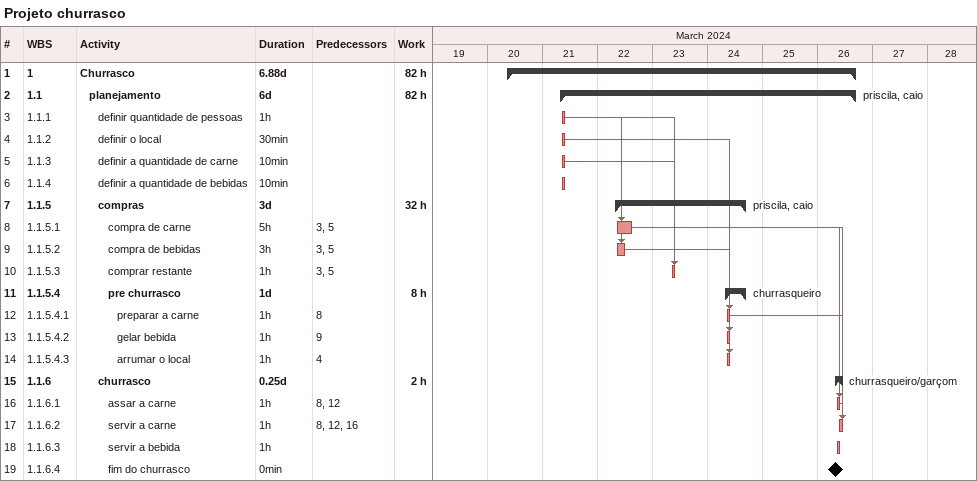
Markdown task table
Projeto churrasco

| ID | WBS | Task | Duration | Start | Finish | Predecessors | Resources | Work (h) |
|---|---|---|---|---|---|---|---|---|
| 1 | 1 | **Churrasco** | 6.88d | 2024-03-20 | 2024-03-26 |  |  | 82 |
| 2 | 1.1 | **planejamento** | 6d | 2024-03-21 | 2024-03-26 |  | priscila, caio | 82 |
| 3 | 1.1.1 | definir quantidade de pessoas | 1h | 2024-03-21 | 2024-03-21 |  |  |  |
| 4 | 1.1.2 | definir o local | 30min | 2024-03-21 | 2024-03-21 |  |  |  |
| 5 | 1.1.3 | definir a quantidade de carne | 10min | 2024-03-21 | 2024-03-21 |  |  |  |
| 6 | 1.1.4 | definir a quantidade de bebidas | 10min | 2024-03-21 | 2024-03-21 |  |  |  |
| 7 | 1.1.5 | **compras** | 3d | 2024-03-22 | 2024-03-24 |  | priscila, caio | 32 |
| 8 | 1.1.5.1 | compra de carne | 5h | 2024-03-22 | 2024-03-22 | 3, 5 |  |  |
| 9 | 1.1.5.2 | compra de bebidas | 3h | 2024-03-22 | 2024-03-22 | 3, 5 |  |  |
| 10 | 1.1.5.3 | comprar restante | 1h | 2024-03-23 | 2024-03-23 | 3, 5 |  |  |
| 11 | 1.1.5.4 | **pre churrasco** | 1d | 2024-03-24 | 2024-03-24 |  | churrasqueiro | 8 |
| 12 | 1.1.5.4.1 | preparar a carne | 1h | 2024-03-24 | 2024-03-24 | 8 |  |  |
| 13 | 1.1.5.4.2 | gelar bebida | 1h | 2024-03-24 | 2024-03-24 | 9 |  |  |
| 14 | 1.1.5.4.3 | arrumar o local | 1h | 2024-03-24 | 2024-03-24 | 4 |  |  |
| 15 | 1.1.6 | **churrasco** | 0.25d | 2024-03-26 | 2024-03-26 |  | churrasqueiro/garçom | 2 |
| 16 | 1.1.6.1 | assar a carne | 1h | 2024-03-26 | 2024-03-26 | 8, 12 |  |  |
| 17 | 1.1.6.2 | servir a carne | 1h | 2024-03-26 | 2024-03-26 | 8, 12, 16 |  |  |
| 18 | 1.1.6.3 | servir a bebida | 1h | 2024-03-26 | 2024-03-26 |  |  |  |
| 19 | 1.1.6.4 | fim do churrasco | 0min | 2024-03-26 | 2024-03-26 |  |  |  |
